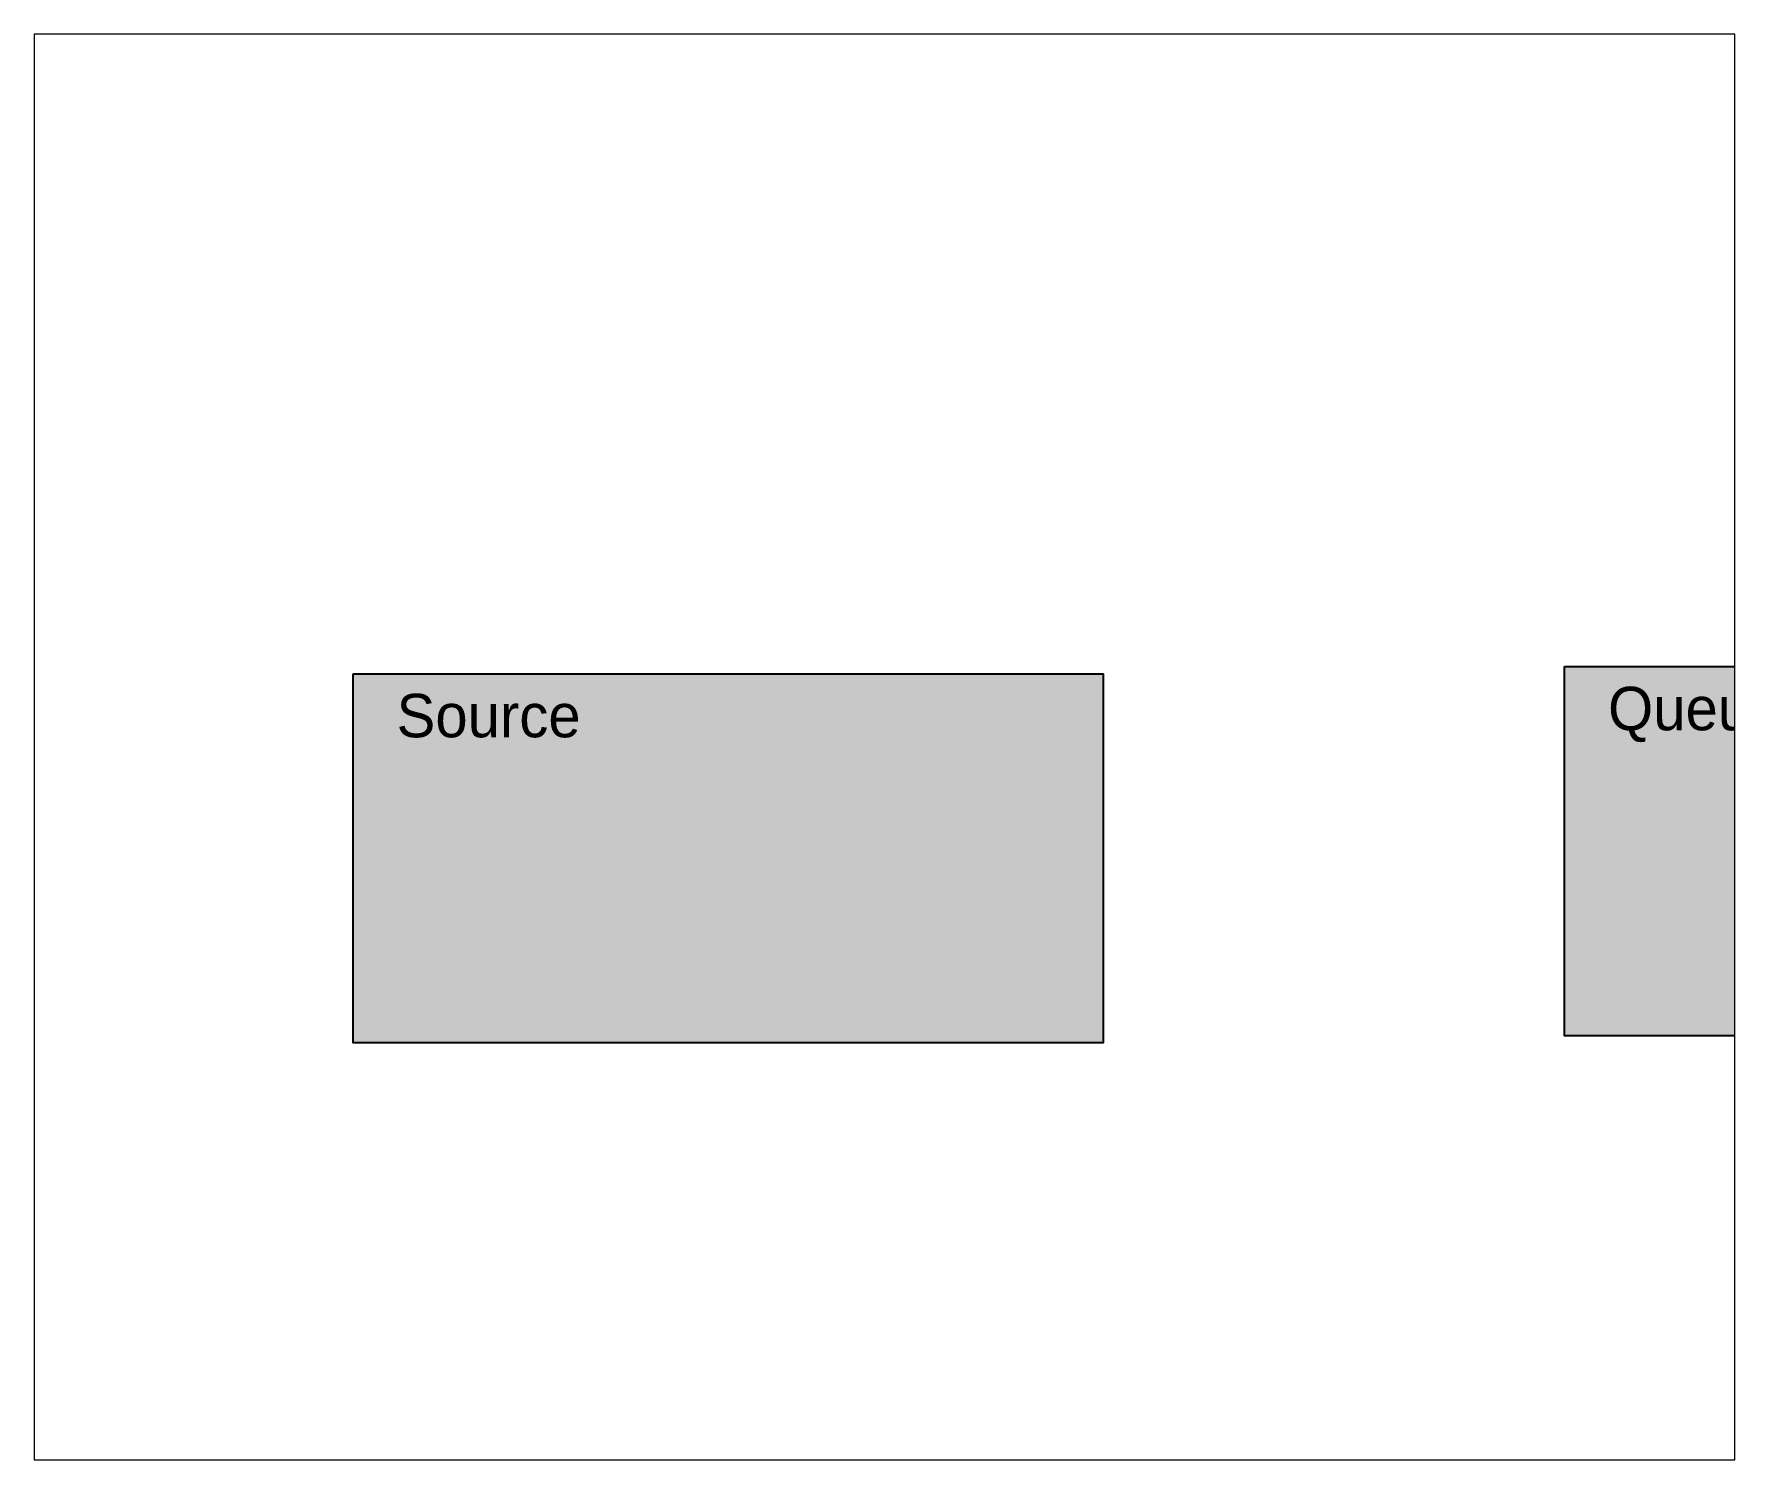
# Paper-space layout 'Layout1' of a CAD drawing. Header units: metres. Extents: x 0.96 to 8.64, y 0.8 to 7.24.
# The model-space entities are those that its viewports show. They can reach past a viewport. Long polylines and large blocks are cut down to what shows.
import ezdxf

# ---------------------------------------------------------------- set-up
doc = ezdxf.new("R2010")
doc.units = ezdxf.units.M
doc.header["$MEASUREMENT"] = 0
doc.layers.get('0').update_dxf_attribs({"linetype": 'CONTINUOUS'})
doc.layers.add('ATOMSLAYER', color=7, linetype='CONTINUOUS')

# ---------------------------------------------------------------- blocks, each defined once
blk = doc.blocks.new('ATOMBLOCK')
at = {"color": 0}
blk.add_lwpolyline([(-0.2005, 0.2928), (3.2539, 0.2928), (3.2539, -1.4058), (-0.2005, -1.4058)], close=True, dxfattribs=at)
at = {"color": 254}
blk.add_solid([(-0.2005, 0.2928), (3.2539, 0.2928), (-0.2005, -1.4058), (3.2539, -1.4058)], dxfattribs=at)
at = {"color": 184}
blk.add_solid([(-0.2005, 0.2928), (3.2539, 0.2928), (-0.2005, -0.1738), (3.2539, -0.1738)], dxfattribs=at)
at = {"color": 192, "flags": 1}
for tag in ['TYPE', 'CHANNELS']:
    blk.add_attdef(tag, (0, 0), '', height=0.2, dxfattribs=at)
at = {"color": 7}
blk.add_attdef('NAME', (0, 0), '', height=0.2, dxfattribs=at)

msp = doc.modelspace()

# ---------------------------------------------------------------- block references
at = {"layer": 'ATOMSLAYER', "color": 192}
for p, values in [((6.9237, 3.3109), {'NAME': 'Queue'}), ((1.3455, 3.2785), {'NAME': 'Source'})]:
    msp.add_blockref('ATOMBLOCK', p, dxfattribs=at).add_auto_attribs(values)

psp = doc.layouts.get("Layout1")

# ---------------------------------------------------------------- viewports
at = {"layer": '0', "color": 18}
psp.add_viewport(center=(4.7995, 4.0219), size=(7.6791, 6.435039), view_center_point=(3.5921, 3.2338), view_height=6.563264, dxfattribs=at)

doc.saveas('drawing.dxf')
